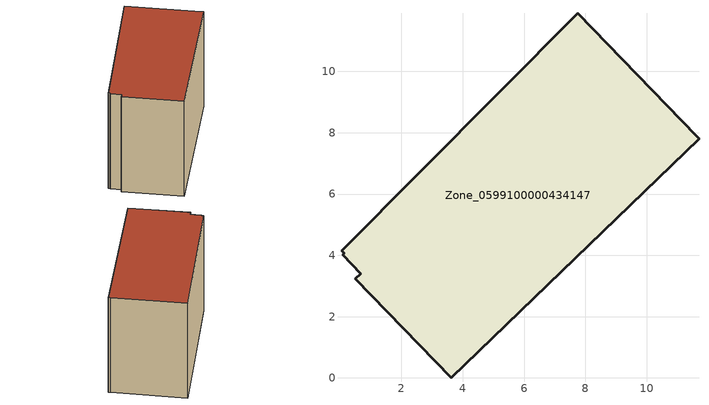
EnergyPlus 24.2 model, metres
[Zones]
Zone_0599100000434147
 floor ground (C_G): 0.04,4.15 7.74,11.9 11.62,7.88 11.7,7.8 3.63,0 0.5,3.23 0.67,3.41 0.09,4.02 0.13,4.06 z0
 wall outside (C_F): 0.5,3.23 3.63,0 11.7,7.8 11.62,7.88 7.74,11.9 0.04,4.15 0.13,4.06 0.09,4.02 0.67,3.41 0.5,3.23 z0:8.26
 roof outside (C_R): 7.74,11.9 0.04,4.15 0.13,4.06 0.09,4.02 0.67,3.41 0.5,3.23 3.63,0 11.7,7.8 11.62,7.88 z8.26
[BUILDING]
Pand.0599100000434147: North Axis=0; Terrain=City; Loads Convergence Tolerance Value=0.04; Temperature Convergence Tolerance Value=0.4; Solar Distribution=FullExterior; Maximum Number of Warmup Days=25; Minimum Number of Warmup Days=1
[Site:Location]
Rotterdam.The.Hague.AP_ZH_NLD Design_Conditions: Latitude=51.96; Longitude=4.45; Time Zone=1; Elevation=-4.5
[SITE:GROUNDTEMPERATURE:BUILDINGSURFACE]
18, 18, 18, 18, 18, 18, 18, 18, 18, 18, 18, 18
[MATERIAL] Thermal Absorptance=0.9; Solar Absorptance=0.7; Visible Absorptance=0.7
Name | Roughness | Thickness | Conductivity | Density | Specific Heat
G.TI.2006-2014 | MediumSmooth | 0.15 | 0.06 | 540 | 1210
F.TI.2006-2014 | Rough | 0.3 | 0.12 | 1920 | 840
R.TI.2006-2014 | MediumRough | 0.2 | 0.08 | 1500 | 1000
[CONSTRUCTION]
C_G: G.TI.2006-2014
C_F: F.TI.2006-2014
C_R: R.TI.2006-2014
[ZONE]
Zone_0599100000434147: Type=1; Multiplier=1; Ceiling Height=Autocalculate; Volume=Autocalculate; Floor Area=autocalculate; Part of Total Floor Area=Yes
[ZONEINFILTRATION:DESIGNFLOWRATE]
Infil_Zone_0599100000434147: Zone or ZoneList or Space or SpaceList=Zone_0599100000434147; Schedule=AlwaysOn; Design Flow Rate Calculation Method=Flow/Area; Flow Rate per Floor Area=0.0015; Constant Term Coefficient=1; Temperature Term Coefficient=0; Velocity Term Coefficient=0; Velocity Squared Term Coefficient=0
[HVACTEMPLATE:ZONE:IDEALLOADSAIRSYSTEM]
Zone_0599100000434147: Maximum Heating Supply Air Temperature=50; Minimum Cooling Supply Air Temperature=13; Maximum Heating Supply Air Humidity Ratio=0.0156; Minimum Cooling Supply Air Humidity Ratio=0.0077; Heating Limit=NoLimit; Cooling Limit=NoLimit; Dehumidification Control Type=ConstantSensibleHeatRatio; Cooling Sensible Heat Ratio=0.7; Dehumidification Setpoint=60; Humidification Control Type=None; Humidification Setpoint=30; Outdoor Air Method=None; Outdoor Air Flow Rate per Person=0.00944; Outdoor Air Flow Rate per Zone Floor Area=0; Outdoor Air Flow Rate per Zone=0; Demand Controlled Ventilation Type=None; Outdoor Air Economizer Type=NoEconomizer; Heat Recovery Type=None; Sensible Heat Recovery Effectiveness=0.7; Latent Heat Recovery Effectiveness=0.65
[ZONECONTROL:THERMOSTAT]
ThermostatControl_Zone_0599100000434147: Zone or ZoneList=Zone_0599100000434147; Control Type Schedule=DualSetpointControlType; Control 1=Thermostat_Zone_0599100000434147; Temperature Difference Between Cutout And Setpoint=0
[THERMOSTATSETPOINT:DUALSETPOINT]
Thermostat_Zone_0599100000434147: Heating Setpoint Temperature Schedule=HeatingSetpoint_Zone_0599100000434147; Cooling Setpoint Temperature Schedule=CoolingSetpoint_Zone_0599100000434147
[SCHEDULE:COMPACT]
HeatingSetpoint_Zone_0599100000434147: Through: 12/31, For: AllDays, Until: 24:00, 21
CoolingSetpoint_Zone_0599100000434147: Through: 12/31, For: AllDays, Until: 24:00, 24
DualSetpointControlType: Through: 12/31, For: AllDays, Until: 24:00, 4
AlwaysOn: Through: 12/31, For: AllDays, Until: 24:00, 1
